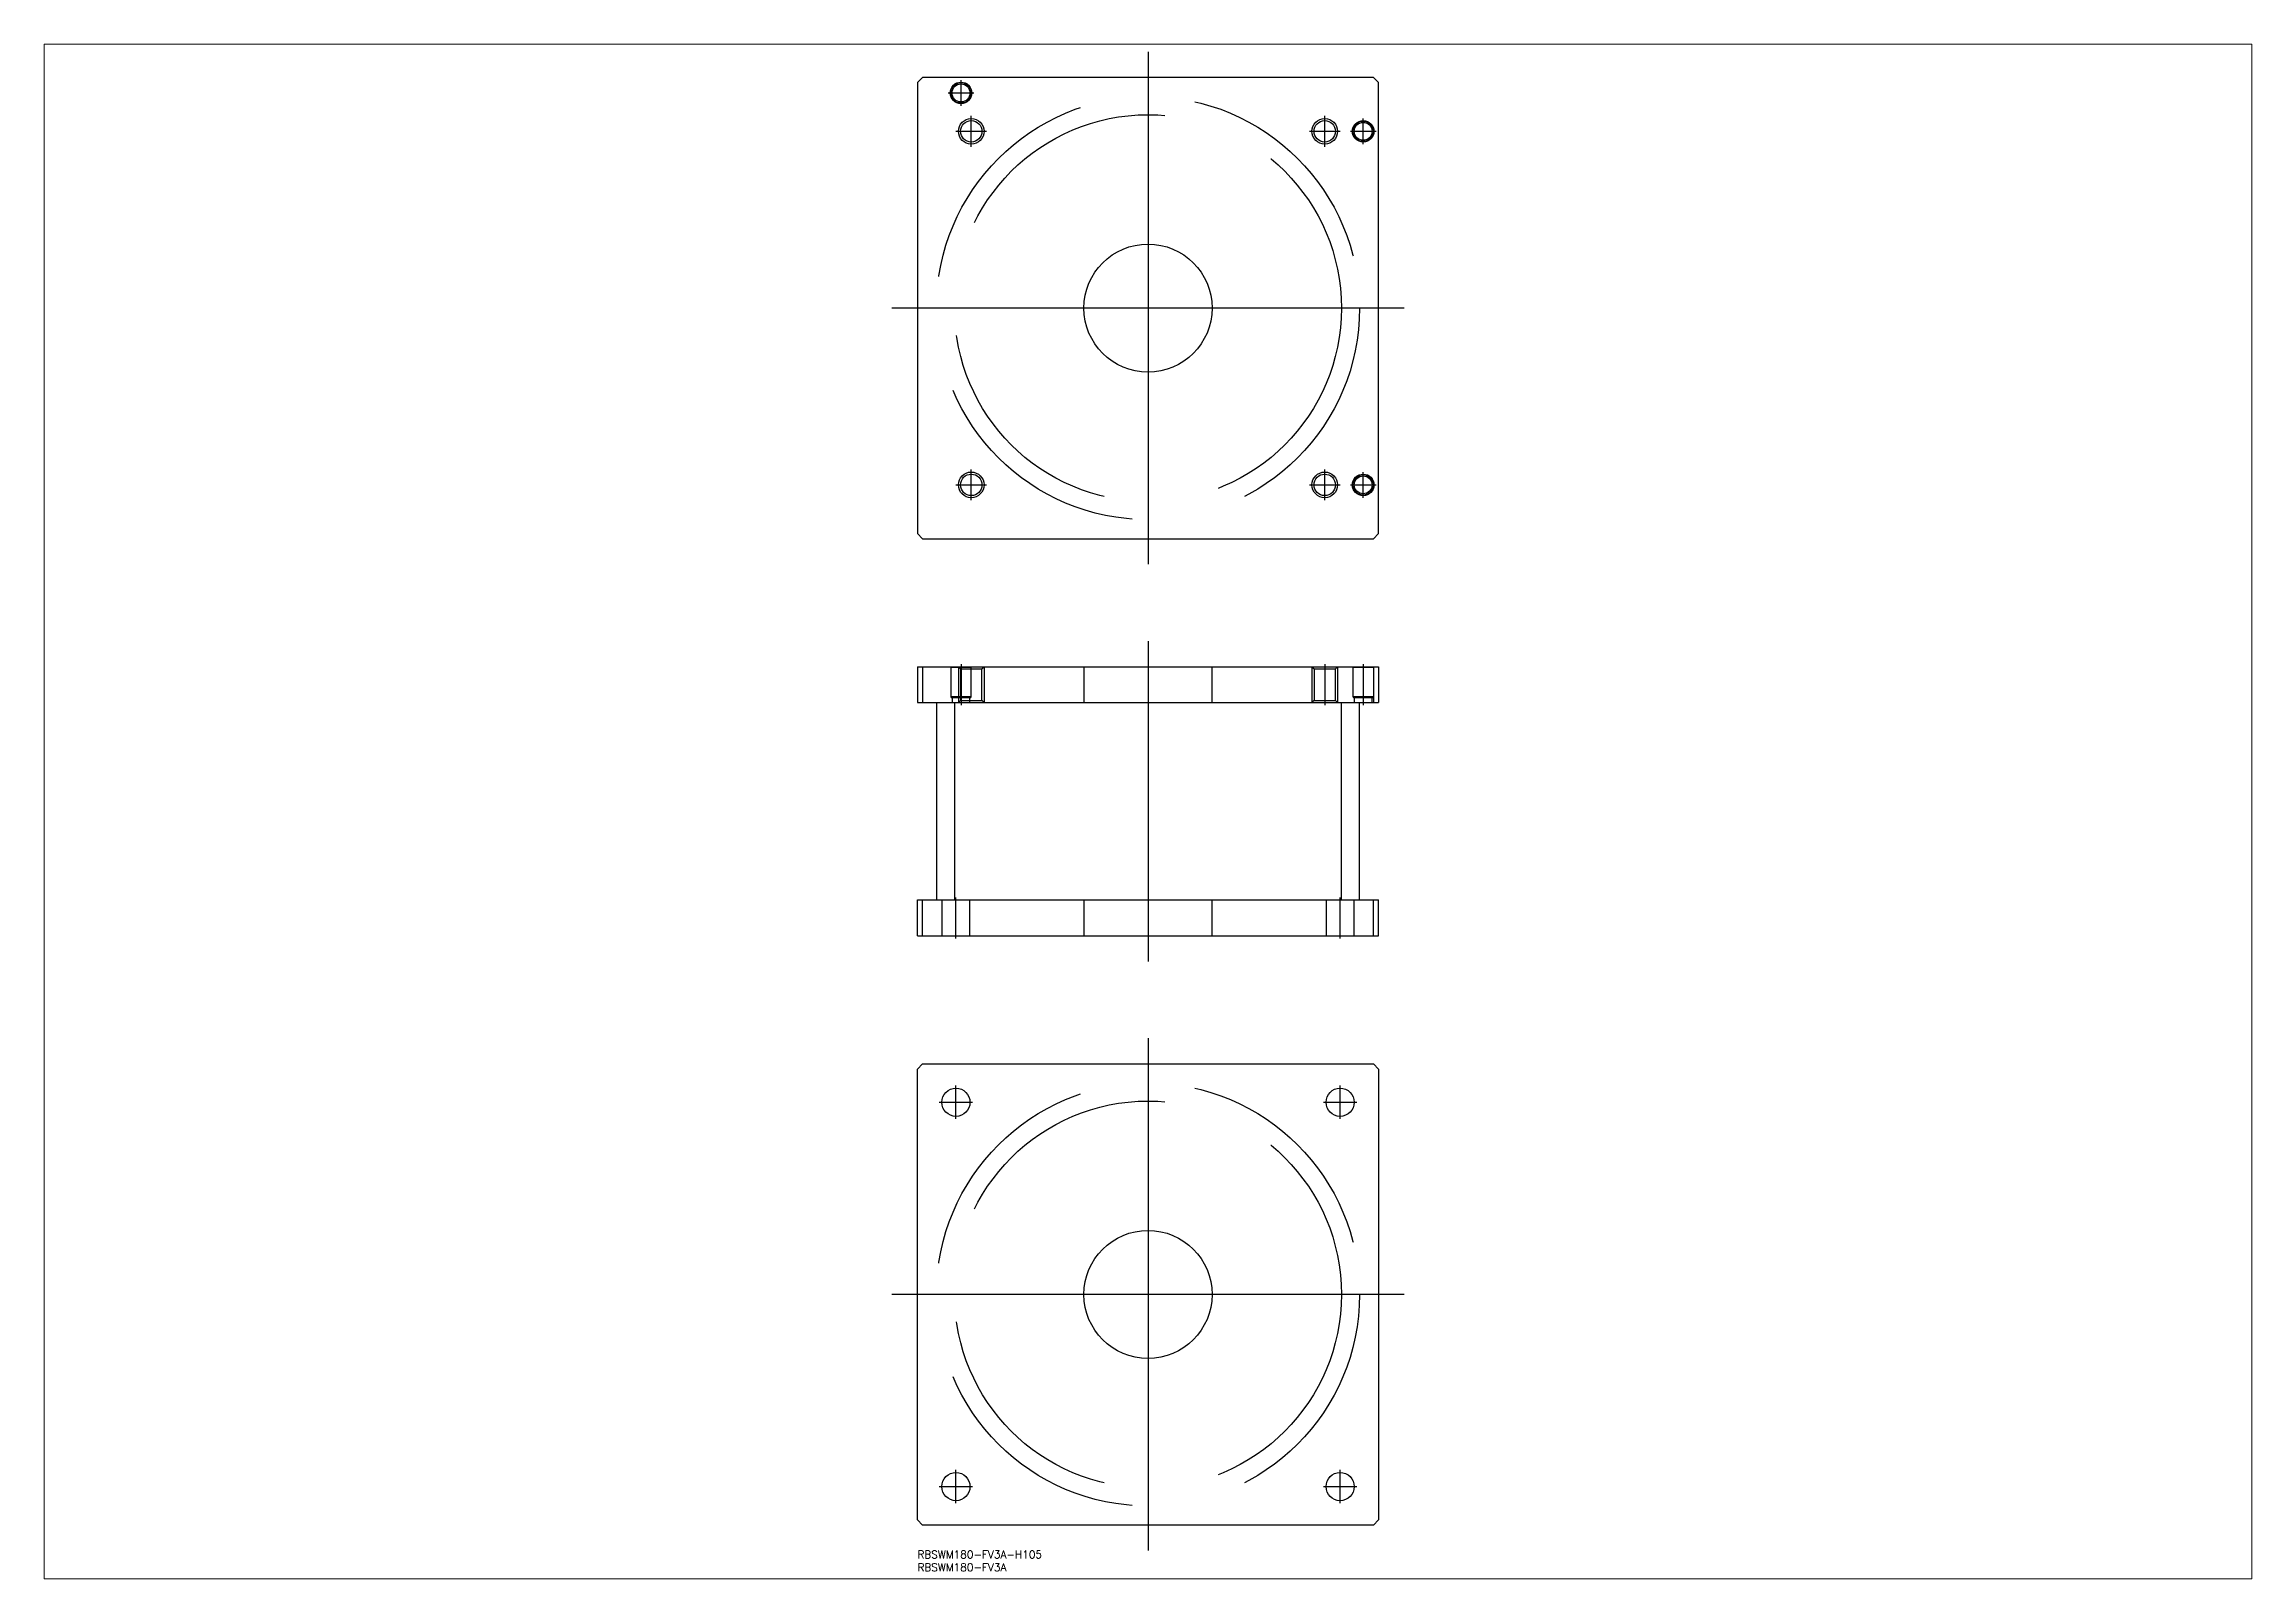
# Paper-space layout 'レイアウト1' of a CAD drawing. Extents: x 29 to 257, y 20 to 178.
# The model-space entities are those that its viewports show. They can reach past a viewport. Long polylines and large blocks are cut down to what shows.
import ezdxf

# ---------------------------------------------------------------- set-up
doc = ezdxf.new("R2010")
doc.units = 0
doc.header["$LTSCALE"] = 0.5
doc.header["$MEASUREMENT"] = 0
doc.linetypes.add('CENTER', pattern=[50.8, 31.75, -6.35, 6.35, -6.35])
doc.linetypes.add('DASHED', pattern=[19.05, 12.7, -6.35])
for name, color, linetype in [('MSM_CENTER', 1, 'CENTER'), ('MSM_CONTINUOUS', 7, 'CONTINUOUS'), ('MSM_DASHED', 4, 'DASHED'), ('MSM_DIMENSION', 2, 'CONTINUOUS'), ('MSM_NARROW', 5, 'CONTINUOUS'), ('MSM_PART_NUMBER', 7, 'CONTINUOUS')]:
    doc.layers.add(name, color=color, linetype=linetype)
doc.styles.get("Standard").update_dxf_attribs({"font": 'txt.shx', "height": 3, "bigfont": 'bigfont.shx'})

msp = doc.modelspace()

# ---------------------------------------------------------------- linework, layer by layer
at = {"layer": 'MSM_CENTER'}
for p, q in [((90, 585), (90, 385)), ((12, 569), (22, 569)), ((17, 564), (17, 574)), ((15, 554), (27, 554)), ((21, 548), (21, 560)), ((153, 554), (165, 554)), ((159, 548), (159, 560)), ((169, 554), (179, 554)), ((174, 549), (174, 559)), ((190, 485), (-10, 485)), ((15, 416), (27, 416)), ((21, 410), (21, 422)), ((153, 416), (165, 416)), ((159, 410), (159, 422)), ((169, 416), (179, 416)), ((174, 411), (174, 421)), ((90, 355), (90, 230)), ((17, 346), (17, 330)), ((159, 346), (159, 330)), ((174, 346), (174, 330)), ((15, 239), (15, 255)), ((165, 239), (165, 255)), ((90, 200), (90, 0)), ((15, 168.5), (15, 181.5)), ((165, 168.5), (165, 181.5)), ((8.5, 175), (21.5, 175)), ((158.5, 175), (171.5, 175)), ((190, 100), (-10, 100)), ((15, 18.5), (15, 31.5)), ((165, 18.5), (165, 31.5)), ((8.5, 25), (21.5, 25)), ((158.5, 25), (171.5, 25))]:
    msp.add_line(p, q, dxfattribs=at)
at = {"layer": 'MSM_CONTINUOUS'}
for p, q in [((2, 575), (0, 573)), ((0, 573), (0, 397)), ((178, 575), (2, 575)), ((180, 573), (178, 575)), ((180, 397), (180, 573)), ((0, 397), (2, 395)), ((178, 395), (180, 397)), ((2, 395), (178, 395)), ((0, 345), (0, 331)), ((0, 345), (180, 345)), ((2, 345), (2, 331)), ((178, 345), (178, 331)), ((180, 345), (180, 331)), ((0, 331), (180, 331)), ((7.4, 331), (7.4, 254)), ((172.6, 254), (172.6, 331)), ((0, 240), (0, 254)), ((0, 254), (180, 254)), ((2, 240), (2, 254)), ((178, 240), (178, 254)), ((180, 240), (180, 254)), ((0, 240), (180, 240)), ((0, 188), (2, 190)), ((2, 190), (178, 190)), ((178, 190), (180, 188)), ((0, 12), (0, 188)), ((180, 188), (180, 12)), ((2, 10), (0, 12)), ((178, 10), (2, 10)), ((180, 12), (178, 10))]:
    msp.add_line(p, q, dxfattribs=at)
for centre, radius in [((17, 569), 4.2), ((17, 569), 4), ((17, 569), 3.5), ((21, 554), 4.188), ((159, 554), 4.188), ((174, 554), 4.2), ((174, 554), 4), ((174, 554), 3.5), ((90, 485), 25), ((21, 416), 4.188), ((159, 416), 4.188), ((174, 416), 4.2), ((174, 416), 4), ((174, 416), 3.5), ((15, 175), 5.5), ((165, 175), 5.5), ((90, 100), 25), ((15, 25), 5.5), ((165, 25), 5.5)]:
    msp.add_circle(centre, radius, dxfattribs=at)
at = {"layer": 'MSM_DASHED'}
for p, q in [((12.8, 345), (13, 344.8)), ((13, 344.8), (21, 344.8)), ((13, 344.8), (13, 333.4)), ((16, 345), (16.812, 344.188)), ((16, 345), (16, 331)), ((21, 344.8), (21.2, 345)), ((21, 333.4), (21, 344.8)), ((25.188, 344.188), (26, 345)), ((26, 345), (26, 331)), ((65, 345), (65, 331)), ((115, 331), (115, 345)), ((154, 345), (154.812, 344.188)), ((154, 345), (154, 331)), ((163.188, 344.188), (164, 345)), ((164, 345), (164, 331)), ((169.8, 345), (170, 344.8)), ((170, 344.8), (178, 344.8)), ((170, 344.8), (170, 333.4)), ((178, 344.8), (178.2, 345)), ((16.812, 344.188), (25.188, 344.188)), ((16.812, 344.188), (16.812, 331.812)), ((25.188, 331.812), (25.188, 344.188)), ((154.812, 344.188), (163.188, 344.188)), ((154.812, 344.188), (154.812, 331.812)), ((163.188, 331.812), (163.188, 344.188)), ((13.006, 333.4), (20.994, 333.4)), ((13.4, 333), (20.6, 333)), ((13.5, 333), (13.5, 331)), ((14.5, 331), (14.5, 254)), ((16.812, 331.812), (16, 331)), ((16.812, 331.812), (25.188, 331.812)), ((20.5, 331), (20.5, 333)), ((26, 331), (25.188, 331.812)), ((154.812, 331.812), (154, 331)), ((154.812, 331.812), (163.188, 331.812)), ((164, 331), (163.188, 331.812)), ((165.5, 254), (165.5, 331)), ((170.006, 333.4), (177.994, 333.4)), ((170.4, 333), (177.6, 333)), ((170.5, 333), (170.5, 331)), ((177.5, 331), (177.5, 333)), ((9.5, 254), (9.5, 240)), ((20.5, 240), (20.5, 254)), ((65, 254), (65, 240)), ((115, 240), (115, 254)), ((159.5, 254), (159.5, 240)), ((170.5, 240), (170.5, 254))]:
    msp.add_line(p, q, dxfattribs=at)
for centre, radius in [((90, 485), 82.6), ((90, 485), 75.5), ((90, 100), 82.6), ((90, 100), 75.5)]:
    msp.add_circle(centre, radius, dxfattribs=at)
for centre, start, end in [((13.4, 333.4), 180, 270), ((20.6, 333.4), 270, 0), ((170.4, 333.4), 180, 270), ((177.6, 333.4), 270, 0)]:
    msp.add_arc(centre, 0.4, start, end, dxfattribs=at)
at = {"layer": 'MSM_NARROW'}
for centre in [(21, 554), (159, 554), (21, 416), (159, 416)]:
    msp.add_circle(centre, 5, dxfattribs=at)

# ---------------------------------------------------------------- texts
at = {"layer": 'MSM_PART_NUMBER'}
for s, p in [('RBSWM180-FV3A-H105', (0, -3)), ('RBSWM180-FV3A', (0, -8))]:
    msp.add_text(s, height=3, dxfattribs=at).set_placement(p)

psp = doc.layouts.new('レイアウト1')

# ---------------------------------------------------------------- viewports
at = {"layer": 'MSM_DIMENSION'}
psp.add_viewport(center=(142.59, 99.11), size=(228.14, 158.5807), view_center_point=(90, 288.5), view_height=599.03051, dxfattribs=at)

doc.saveas('drawing.dxf')
